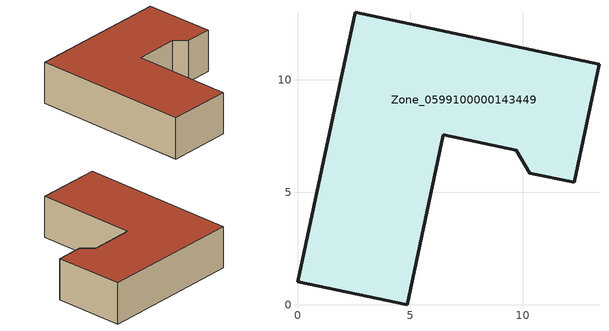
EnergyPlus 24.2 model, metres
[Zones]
Zone_0599100000143449
 floor ground (C_G): 10.32,5.86 9.71,6.86 6.47,7.55 4.87,0 0,1.03 2.56,13.01 13.39,10.69 12.28,5.44 z0
 wall outside (C_F): 13.39,10.69 2.56,13.01 0,1.03 4.87,0 6.47,7.55 9.71,6.86 10.32,5.86 12.28,5.44 13.39,10.69 z0:3.25
 roof outside (C_R): 12.28,5.44 13.39,10.69 2.56,13.01 0,1.03 4.87,0 6.47,7.55 9.71,6.86 10.32,5.86 z3.25
[BUILDING]
Pand.0599100000143449: North Axis=0; Terrain=City; Loads Convergence Tolerance Value=0.04; Temperature Convergence Tolerance Value=0.4; Solar Distribution=FullExterior; Maximum Number of Warmup Days=25; Minimum Number of Warmup Days=1
[Site:Location]
Rotterdam.The.Hague.AP_ZH_NLD Design_Conditions: Latitude=51.96; Longitude=4.45; Time Zone=1; Elevation=-4.5
[SITE:GROUNDTEMPERATURE:BUILDINGSURFACE]
18, 18, 18, 18, 18, 18, 18, 18, 18, 18, 18, 18
[MATERIAL] Thermal Absorptance=0.9; Solar Absorptance=0.7; Visible Absorptance=0.7
Name | Roughness | Thickness | Conductivity | Density | Specific Heat
G.TI.1975-1991 | MediumSmooth | 0.15 | 0.288461 | 540 | 1210
F.TI.1975-1991 | Rough | 0.3 | 0.230769 | 1920 | 840
R.TI.1975-1991 | MediumRough | 0.2 | 0.153846 | 1500 | 1000
[CONSTRUCTION]
C_G: G.TI.1975-1991
C_F: F.TI.1975-1991
C_R: R.TI.1975-1991
[ZONE]
Zone_0599100000143449: Type=1; Multiplier=1; Ceiling Height=Autocalculate; Volume=Autocalculate; Floor Area=autocalculate; Part of Total Floor Area=Yes
[ZONEINFILTRATION:DESIGNFLOWRATE]
Infil_Zone_0599100000143449: Zone or ZoneList or Space or SpaceList=Zone_0599100000143449; Schedule=AlwaysOn; Design Flow Rate Calculation Method=Flow/Area; Flow Rate per Floor Area=0.003; Constant Term Coefficient=1; Temperature Term Coefficient=0; Velocity Term Coefficient=0; Velocity Squared Term Coefficient=0
[HVACTEMPLATE:ZONE:IDEALLOADSAIRSYSTEM]
Zone_0599100000143449: Maximum Heating Supply Air Temperature=50; Minimum Cooling Supply Air Temperature=13; Maximum Heating Supply Air Humidity Ratio=0.0156; Minimum Cooling Supply Air Humidity Ratio=0.0077; Heating Limit=NoLimit; Cooling Limit=NoLimit; Dehumidification Control Type=ConstantSensibleHeatRatio; Cooling Sensible Heat Ratio=0.7; Dehumidification Setpoint=60; Humidification Control Type=None; Humidification Setpoint=30; Outdoor Air Method=None; Outdoor Air Flow Rate per Person=0.00944; Outdoor Air Flow Rate per Zone Floor Area=0; Outdoor Air Flow Rate per Zone=0; Demand Controlled Ventilation Type=None; Outdoor Air Economizer Type=NoEconomizer; Heat Recovery Type=None; Sensible Heat Recovery Effectiveness=0.7; Latent Heat Recovery Effectiveness=0.65
[ZONECONTROL:THERMOSTAT]
ThermostatControl_Zone_0599100000143449: Zone or ZoneList=Zone_0599100000143449; Control Type Schedule=DualSetpointControlType; Control 1=Thermostat_Zone_0599100000143449; Temperature Difference Between Cutout And Setpoint=0
[THERMOSTATSETPOINT:DUALSETPOINT]
Thermostat_Zone_0599100000143449: Heating Setpoint Temperature Schedule=HeatingSetpoint_Zone_0599100000143449; Cooling Setpoint Temperature Schedule=CoolingSetpoint_Zone_0599100000143449
[SCHEDULE:COMPACT]
HeatingSetpoint_Zone_0599100000143449: Through: 12/31, For: AllDays, Until: 24:00, 21
CoolingSetpoint_Zone_0599100000143449: Through: 12/31, For: AllDays, Until: 24:00, 24
DualSetpointControlType: Through: 12/31, For: AllDays, Until: 24:00, 4
AlwaysOn: Through: 12/31, For: AllDays, Until: 24:00, 1
